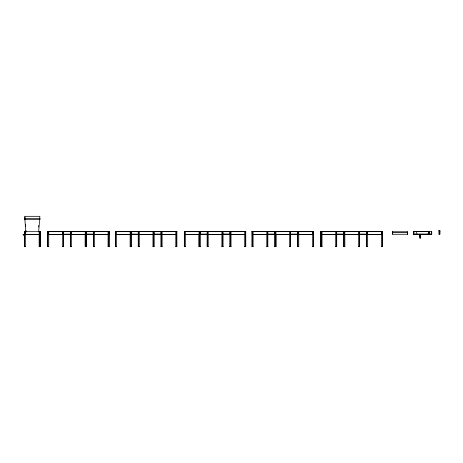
<?xml version="1.0" encoding="UTF-8"?>
<svg xmlns="http://www.w3.org/2000/svg" width="463" height="463" viewBox="0 0 463 463"><rect width="100%" height="100%" fill="white"/><g stroke="black" fill="none" stroke-linecap="round" stroke-linejoin="round"><path stroke-width="0.35" stroke-dasharray="2.31 1.74" d="M416.787 231.459L416.827 233.572M416.717 231.459L416.723 234.272M414.408 231.459L414.437 233.572"/><path stroke-width="0.69" d="M428.449 234.168L428.449 231.35L428.524 234.168M70.648 234.272L63.223 234.533L63.234 231.679M85.904 234.4L86.083 231.679M93.74 234.469L85.927 234.249M130.954 231.679L130.936 234.342M199.9 231.679L199.871 234.521L199.252 234.492M222.593 231.679L222.593 234.602L222.709 231.679M313.364 234.272L313.26 231.35M313.237 234.342L313.26 234.272M336.52 234.492L336.549 231.679M416.434 234.272L416.752 234.272M38.655 227.009L38.759 225.579M38.672 231.662L39.87 216.314L24.666 216.314L25.749 231.662M63.24 234.272L63.176 234.585L63.124 231.679M86.06 234.504L85.91 234.18M344.24 234.382L344.235 231.679M63.217 234.544L70.648 234.382M336.503 234.544L335.895 234.492M85.968 234.382L85.886 231.679M230.319 234.272L222.489 234.145M267.359 234.359L267.354 234.469M431.383 234.272L431.053 234.168M86.031 234.567L85.435 234.492M267.539 234.376L267.602 231.679M267.533 234.486L266.972 234.492M313.144 231.679L313.22 234.567M108.782 231.679L108.782 234.602L108.886 231.679M130.879 234.382L130.329 234.492M359.236 231.679L359.236 234.602L359.346 231.679M222.477 231.679L222.489 234.359M176.501 231.679L176.501 234.602L176.658 231.35M39.859 231.679L39.859 234.602L39.968 231.679M63.153 234.596L62.609 234.492M290.318 231.679L290.318 234.602L290.428 231.679M313.173 234.596L312.629 234.492M108.793 234.602L108.261 234.492M153.16 234.492L153.78 234.521L153.785 231.679M359.253 234.602L358.721 234.492M381.379 234.602L381.39 234.209L381.547 234.602L382.172 234.521L382.224 231.35M153.675 234.602L153.675 231.679M176.501 234.602L175.905 234.209L175.813 234.602L162.056 234.544M222.593 234.602L222.078 234.492M244.904 234.492L245.529 234.521L245.529 231.679M382.062 234.602L382.062 231.679M24.4 218.507L40.298 218.507M24.4 219.421L40.298 219.421M438.912 230.522L439.85 230.522L439.85 234.272L438.912 234.272L438.912 230.522L439.537 231.616L439.537 233.178L439.85 233.178M26.044 231.35L24.429 231.35L24.423 246.686L25.471 246.686L25.471 231.679M38.579 231.35L40.194 231.35L40.078 246.472M63.46 231.35L47.695 231.35L47.689 246.686L48.737 246.686L48.737 231.679M70.526 231.35L86.286 231.35M93.352 231.35L109.112 231.35L109.094 246.686L108.058 246.686L108.058 231.679M131.179 231.35L115.42 231.35L115.42 246.686L116.456 246.686L116.456 231.679M138.246 231.35L154.005 231.35M161.072 231.35L176.837 231.35L176.82 246.686L175.784 246.686L175.784 231.679M200.103 231.35L184.338 231.35L184.338 246.686L185.379 246.686L185.379 231.679M207.169 231.35L222.929 231.35M229.995 231.35L245.755 231.35L245.743 246.686L244.701 246.686L244.701 231.679M267.822 231.35L252.063 231.35L252.057 246.686L253.099 246.686L253.099 231.679M274.889 231.35L290.648 231.35M297.715 231.35L313.48 231.35L313.457 246.686L312.427 246.686L312.427 231.679M320.981 231.35L336.746 231.35M343.812 231.35L359.572 231.35M366.638 231.35L382.397 231.35M24.429 231.459L26.31 231.459M38.579 231.459L40.188 231.459M47.695 231.459L109.112 231.459M115.42 231.459L176.831 231.459M184.338 231.459L245.755 231.459M252.063 231.459L313.474 231.459M320.981 231.459L382.397 231.459M414.327 231.459L431.73 231.459L431.724 234.272L414.09 234.168M24.429 231.569L26.304 231.569M38.579 231.569L40.188 231.569M47.695 231.569L109.106 231.569M115.414 231.569L176.831 231.569M184.338 231.569L245.749 231.569M252.057 231.569L313.474 231.569M382.392 231.569L320.981 231.569L320.975 246.686L322.022 246.686L322.022 231.679M439.537 231.616L439.85 231.616M24.423 231.679L40.188 231.679M47.689 231.679L109.106 231.679M115.414 231.679L176.825 231.679M184.332 231.679L245.749 231.679M252.057 231.679L313.468 231.679M320.975 231.679L382.392 231.679M392.56 231.772L407.631 231.772L407.631 234.272L392.56 234.272L392.56 231.772L392.56 232.31M392.67 233.491L392.439 232.553L407.758 232.553L407.527 233.491M25.424 234.209L25.413 234.602L39.187 234.596M63.518 234.168L70.463 234.168L70.457 234.492M108.105 234.209L108.105 234.602M131.243 234.168L138.182 234.168L138.177 234.492M138.356 234.168L138.668 234.139M139.16 234.209L139.23 234.602M221.997 234.209L221.922 234.602M222.483 234.139L222.819 234.168M229.932 234.168L222.987 234.168L222.987 234.492M230.991 234.209L230.973 234.602L244.748 234.602M253.058 234.209L253.041 234.602M267.377 234.139L267.712 234.168M289.641 234.209L289.641 234.602M297.651 234.168L290.712 234.168L290.706 234.492M343.749 234.168L336.804 234.168L336.798 234.492M343.916 234.168L344.246 234.139M344.802 234.209L344.79 234.602L358.565 234.596M359.629 234.168L366.574 234.168L366.569 234.492M413.546 234.168L431.441 234.168L431.441 234.602M85.898 234.278L93.676 234.272M153.884 234.272L161.402 234.272M199.773 234.272L207.274 234.272M267.359 234.249L275.219 234.272M290.527 234.272L297.94 234.301M344.275 234.272L336.381 234.209M359.444 234.272L366.962 234.272M24.539 234.382L25.268 234.492M25.014 234.359L39.639 234.359M48.279 234.359L62.904 234.359M71.111 234.359L85.73 234.359M93.937 234.359L108.562 234.359M116.005 234.359L130.63 234.359M130.797 234.359L138.715 234.382L130.803 234.18M138.831 234.359L153.456 234.359M153.878 234.382L161.402 234.382M161.656 234.359L176.281 234.359M184.922 234.359L199.547 234.359M199.767 234.382L207.274 234.382M207.748 234.359L230.319 234.602L230.319 231.679M230.58 234.359L245.205 234.359M252.648 234.359L275.728 234.492M275.473 234.359L290.098 234.359M290.521 234.382L297.935 234.411M298.299 234.359L312.924 234.359M321.565 234.359L336.19 234.359M344.275 234.382L336.387 234.359M344.391 234.359L359.016 234.359M359.444 234.382L381.39 234.567M367.223 234.359L381.848 234.359M24.533 234.492L40.078 234.492M47.799 234.492L108.996 234.492M115.524 234.492L176.721 234.492M184.442 234.492L245.639 234.492M252.167 234.492L313.364 234.492M321.085 234.492L382.282 234.492M23.15 234.591L23.167 235.146M39.859 234.602L39.343 234.492M48.679 234.602L62.453 234.533M71.505 234.602L85.279 234.556M94.33 234.567L108.105 234.556M116.398 234.602L130.172 234.556M139.23 234.544L152.998 234.533M185.322 234.556L199.09 234.602M208.147 234.602L221.922 234.544M253.041 234.544L266.815 234.556M275.873 234.556L289.641 234.533M290.318 234.602L289.803 234.492M298.699 234.602L312.473 234.596M321.964 234.544L335.733 234.579M420.057 235.366L420.433 235.366M420.057 236.934L420.433 236.934M420.375 238.028L419.495 238.028L419.495 234.272M24.429 246.362L24.776 246.362M85.898 246.362L86.286 246.362M93.352 246.362L93.775 246.362M130.797 246.362L131.179 246.362M138.246 246.362L138.668 246.362M199.796 246.362L200.103 246.362M222.471 246.362L222.929 246.362M229.995 246.362L230.337 246.362M267.365 246.362L267.822 246.362M274.889 246.362L275.271 246.362M336.358 246.362L336.746 246.362M343.812 246.362L344.229 246.362M366.638 246.362L366.939 246.362M24.429 246.472L25.471 246.472M85.898 246.472L86.28 246.472M93.352 246.472L93.769 246.472M130.792 246.472L131.179 246.472M138.246 246.472L138.668 246.472M161.072 246.472L161.373 246.472M199.796 246.472L200.097 246.472M222.471 246.472L222.923 246.472M229.995 246.472L230.337 246.472M267.365 246.472L267.822 246.472M274.889 246.472L275.271 246.472M336.358 246.472L336.74 246.472M343.806 246.472L344.229 246.472M366.632 246.472L366.939 246.472M24.429 246.576L25.471 246.576M39.141 246.576L40.188 246.576M47.695 246.576L48.737 246.576M62.407 246.576L63.454 246.576M70.521 246.576L71.562 246.576M86.28 246.576L85.233 246.576L85.238 234.191M93.347 246.576L94.394 246.576M108.058 246.576L109.106 246.576M115.414 246.576L116.462 246.576M130.132 246.576L131.174 246.576M138.24 246.576L139.288 246.576M152.958 246.576L154.005 246.576M161.072 246.576L162.114 246.576M175.784 246.576L176.831 246.576M184.338 246.576L185.379 246.576M199.049 246.576L200.097 246.576M207.164 246.576L208.205 246.576M221.875 246.576L222.923 246.576M229.989 246.576L231.037 246.576M244.701 246.576L245.749 246.576M252.057 246.576L253.105 246.576M266.775 246.576L267.817 246.576M274.883 246.576L275.931 246.576M289.601 246.576L290.648 246.576M297.715 246.576L298.757 246.576M312.427 246.576L313.474 246.576M320.981 246.576L322.022 246.576M335.692 246.576L336.74 246.576M343.806 246.576L344.848 246.576M358.518 246.576L359.566 246.576M366.632 246.576L367.68 246.576M381.344 246.576L382.392 246.576M86.28 246.686L85.233 246.686L85.233 231.679M93.347 246.686L94.388 246.686L94.388 231.679M200.091 246.686L199.049 246.686L199.049 231.679M267.817 246.686L266.775 246.686L266.775 231.679M343.801 246.686L344.848 246.686L344.848 231.679M359.566 231.679L359.566 246.686L358.518 246.686L358.518 231.679M230.302 234.602L230.834 234.492M138.57 231.679L138.53 234.591L139.085 234.492M93.578 234.423L94.192 234.492M431.337 234.168L431.337 234.602M275.172 234.486L275.074 231.679M230.319 234.492L230.152 231.679L230.099 246.686M138.53 234.486L138.396 231.679M93.665 234.382L93.561 231.679M93.659 234.602L93.723 231.679M161.292 234.4L161.911 234.492M297.935 234.272L298.554 234.492M47.915 234.272L48.534 234.492M343.968 231.679L344.026 234.521L344.651 234.492M297.935 234.504L297.888 231.679L297.929 234.492M230.215 234.29L230.215 233.994M161.292 234.521L161.257 231.679M47.909 234.504L47.816 231.459M70.741 234.492L71.366 234.602L71.516 234.209L71.516 234.556M25.031 217.025L25.233 219.879M25.54 224.156L25.697 226.297M26.003 230.574L26.107 231.998M439.717 230.522L439.757 231.616M439.781 230.522L439.757 234.272M431.62 231.459L431.707 234.272M431.18 234.272L414.952 234.382L414.952 233.994M429.34 231.459L429.317 234.272L429.27 231.459M428.79 234.272L428.715 233.994L428.715 234.382M428.541 234.168L428.53 231.35L413.546 231.35L413.552 234.168M428.009 234.168L427.928 233.884L427.928 234.272M421.278 234.272L420.34 234.342L420.433 238.028M420.329 235.366L420.306 234.272L420.335 238.028L420.306 236.934M420.12 235.366L420.12 236.934M417.342 233.994L417.342 234.382M416.544 234.272L416.544 234.602M416.434 234.168L416.434 234.602M413.656 231.35L413.656 234.168M407.538 231.772L407.579 234.272M392.67 231.772L392.688 234.272M382.357 231.35L382.386 246.686L381.344 246.686L381.344 231.679M382.259 231.35L382.282 246.686M367.674 231.679L367.674 246.686L366.632 246.686L366.655 231.679M366.962 231.679L366.962 234.492L366.846 231.679M366.742 231.679L366.742 246.686M359.56 246.686L359.485 231.679L359.456 246.686M344.171 231.679L344.2 234.793M343.916 231.679L343.911 246.686M343.801 231.679L343.818 246.686M336.705 231.679L336.728 246.686L335.692 246.686L335.692 231.679M336.63 231.679L336.63 246.686M336.416 233.994L336.41 234.492M336.41 231.679L336.381 234.793M321.82 234.492L321.195 234.492L321.195 231.679M321.305 231.679L321.305 234.492M321.09 231.459L321.085 246.686M321.05 231.35L320.981 246.686M313.445 231.35L313.364 246.686M313.289 231.35L313.324 234.382M298.757 231.679L298.757 246.686L297.709 246.686L297.715 231.679M298.039 231.679L298.039 234.492M297.819 231.679L297.819 246.686M290.637 231.679L290.642 246.686L289.601 246.686L289.601 231.679M290.532 231.679L290.532 246.686M275.931 246.472L275.936 234.191L275.803 234.492M275.931 231.679L275.931 246.686L274.883 246.686L274.953 231.679L274.993 246.686M275.248 231.679L275.213 234.602M274.819 234.492L274.825 234.168L267.886 234.168L267.88 234.492M267.817 231.679L267.776 246.686M267.707 231.679L267.707 246.686M267.492 231.679L267.464 234.793M267.406 231.679L267.429 234.492M252.902 234.492L252.277 234.492L252.208 231.679L252.167 246.686M252.387 231.679L252.387 234.492M245.645 231.35L245.714 246.686M245.633 231.35L245.639 246.686M245.419 231.679L245.419 234.602M231.031 231.679L231.031 246.686L229.989 246.686L230.013 231.679M222.911 231.679L222.923 246.686L221.875 246.686L221.875 231.679M222.796 231.679L222.813 246.686M222.5 231.679L222.57 234.793M208.205 231.679L208.205 246.686L207.158 246.686L207.227 231.679M208.009 234.492L207.383 234.492L207.383 231.679M207.488 231.679L207.488 234.492M207.285 231.679L207.268 246.686M207.1 234.492L207.106 234.168L200.161 234.168L200.155 234.492M200.051 231.679L200.039 246.686M199.929 231.679L199.987 246.686M199.767 231.679L199.767 234.602M199.171 234.492L199.09 234.209L199.055 246.362M185.322 234.602L185.333 234.209L185.177 234.602L184.552 234.492L184.5 231.459M184.662 231.679L184.662 234.492M184.448 231.35L184.442 246.686M176.71 231.35L176.721 246.686M162.114 231.679L162.114 246.686L161.066 246.686L161.089 231.679M162.056 234.602L162.067 234.209L161.992 234.492M161.396 231.679L161.396 234.492M161.147 231.679L161.176 246.686M161.008 234.492L161.014 234.168L154.069 234.168L154.063 234.492M153.936 231.679L154 246.686L152.958 246.686L152.958 231.679M153.89 231.679L153.89 246.686M139.288 231.679L139.288 246.686L138.24 246.686L138.252 231.679M138.622 231.679L138.64 234.793M138.35 231.679L138.35 246.686M131.151 231.679L131.174 246.686L130.132 246.686L130.132 231.679M131.064 231.679L131.064 246.686M130.85 231.679L130.821 234.793M116.259 234.492L115.64 234.521L115.634 231.679L115.524 246.686M115.744 231.679L115.744 234.492M115.461 231.35L115.495 246.686M109.042 231.35L108.996 246.686M93.752 231.679L93.74 234.793M93.485 231.679L93.457 246.686M93.37 231.679L93.387 246.686M93.283 234.492L93.289 234.168L86.344 234.168L86.344 234.492M86.274 231.679L86.263 246.686M86.13 231.679L86.17 246.686M85.95 231.679L85.927 234.793M71.562 231.679L71.562 246.686L70.521 246.686L70.521 231.679M70.845 231.679L70.845 234.492M70.671 231.679L70.683 234.492M70.596 231.679L70.625 246.686M63.344 246.686L63.431 231.679L63.443 246.686L62.407 246.686L62.407 231.679M63.275 231.679L63.298 234.492M48.019 231.679L48.019 234.492M47.915 231.35L47.909 234.492M47.805 231.35L47.799 246.686M40.125 231.35L40.142 246.686L39.141 246.686L39.141 231.679M40.078 231.35L40.078 246.686M24.759 231.459L24.759 234.492L24.649 231.35M24.753 231.679L24.753 234.602M24.498 231.35L24.533 246.686M23.451 234.666L23.451 235.071M23.214 234.666L23.214 235.071"/></g></svg>
